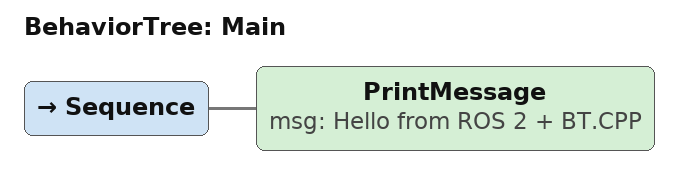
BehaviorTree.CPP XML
<?xml version="1.0"?>
<root BTCPP_format="4" main_tree_to_execute="Main">
	<BehaviorTree ID="Main">
		<Sequence>
			<PrintMessage msg="Hello from ROS 2 + BT.CPP"/>
		</Sequence>
	</BehaviorTree>
	<SubTreesModel/>
</root>
